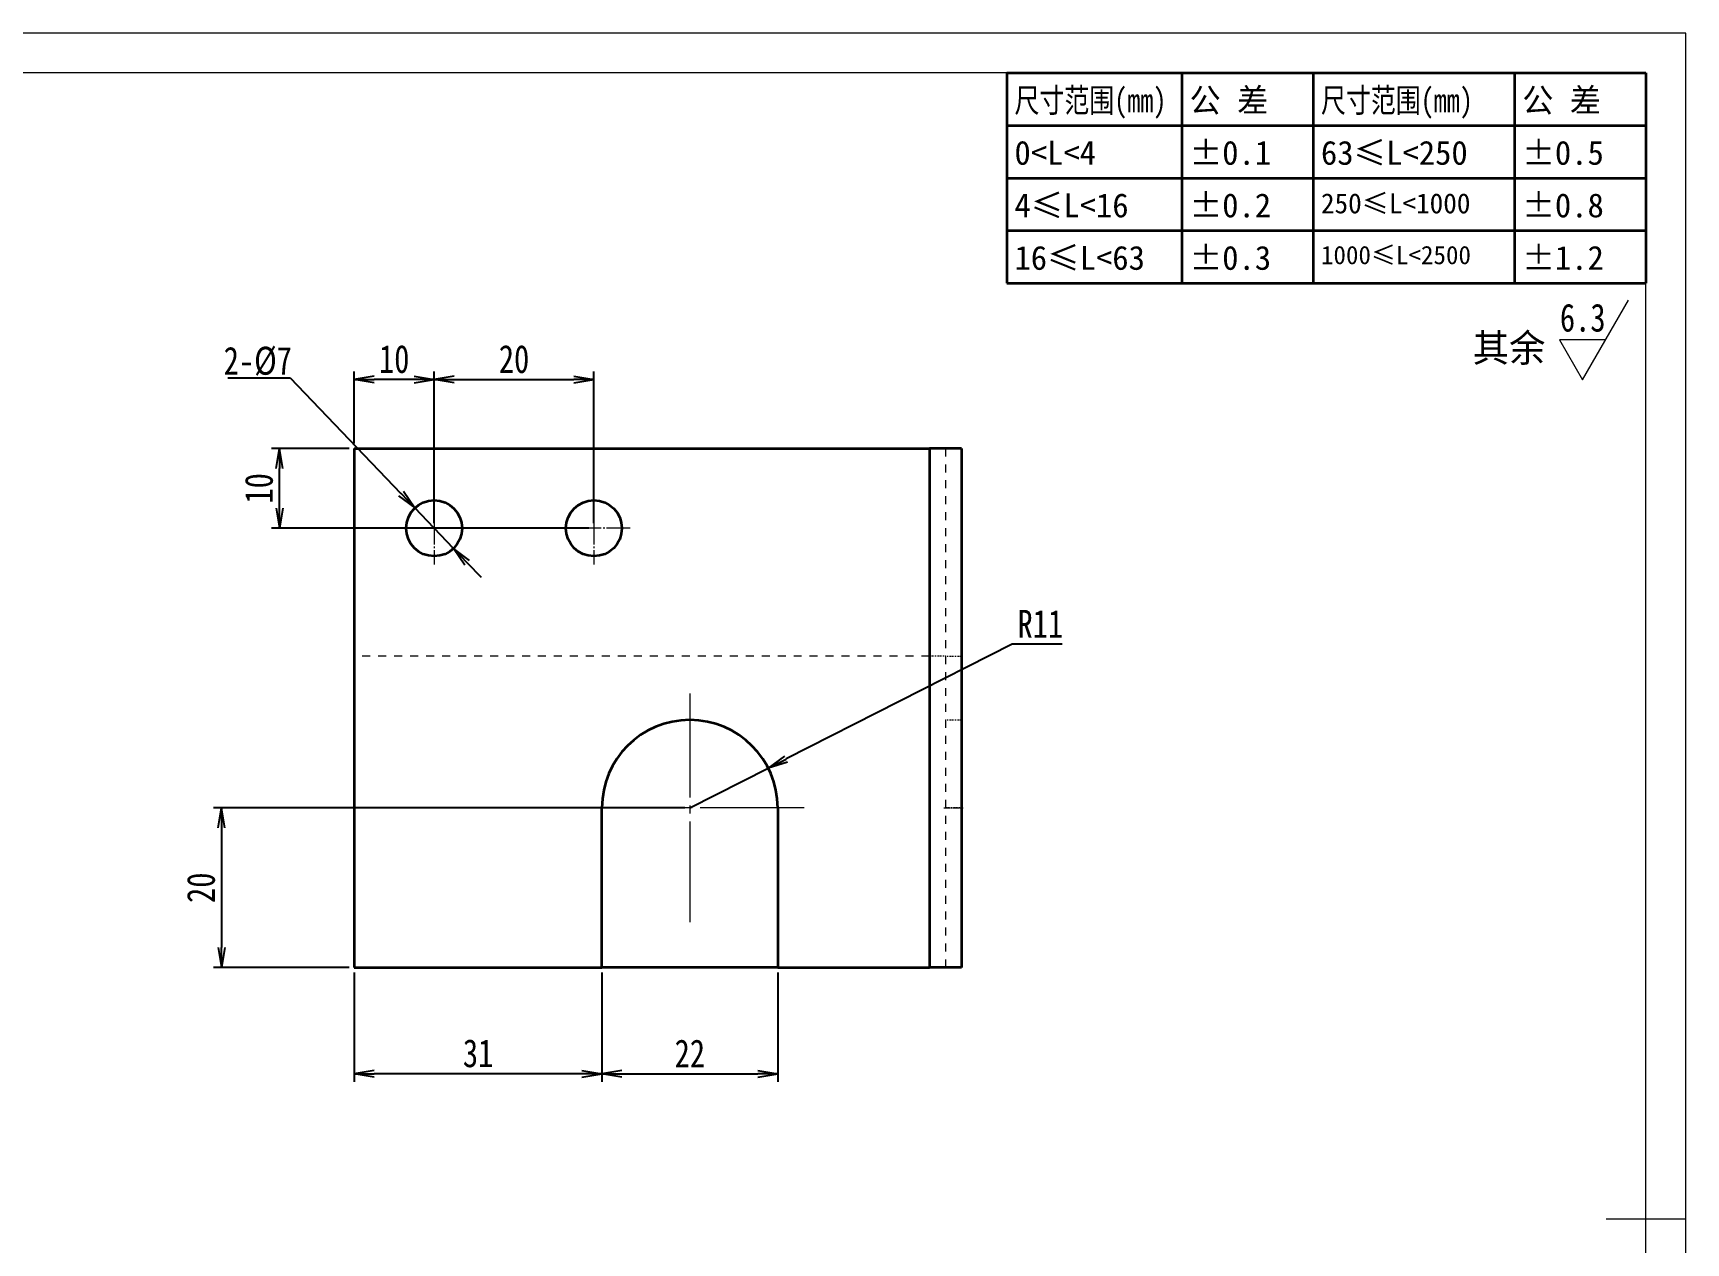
# Model space of a CAD drawing. Header units: millimetres. Extents: x -15766 to 80009, y -9701 to 15159.
# Drawn here: x -13588.2 to -13381.3, y 4812 to 4963.5 of the extents above; entities that cross this region are included whole.
import ezdxf
from ezdxf.enums import TextEntityAlignment as Align

# ---------------------------------------------------------------- set-up
doc = ezdxf.new("R2010")
doc.units = ezdxf.units.MM
doc.linetypes.add('CENTER-HOKUTO_1', pattern=[16, 13, -1, 1, -1])
doc.linetypes.add('HIDDEN-HOKUTO_1', pattern=[2, 1, -1])
doc.layers.get('DEFPOINTS').update_dxf_attribs({"lineweight": 18})
for name, color, linetype, lineweight in [('AM_7', 2, 'CENTER-HOKUTO_1', 18), ('AM_HID', 1, 'HIDDEN-HOKUTO_1', 18), ('AM_VIS', 7, 'Continuous', 18), ('CDRAFT0', 7, 'Continuous', 18), ('DIM', 253, 'Continuous', 20), ('title_frame', 7, 'Continuous', 18), ('word_dim', 9, 'Continuous', 18), ('尺寸线层', 3, 'Continuous', 18), ('粗实线层', 7, 'Continuous', 35), ('粗实线层_1', 7, 'Continuous', 15)]:
    doc.layers.add(name, color=color, linetype=linetype, lineweight=lineweight)
doc.styles.add('DIM', font='', dxfattribs={"width": 0.8})
doc.styles.get('DIM').set_extended_font_data('NSimSun')
doc.dimstyles.new('1-1$0', dxfattribs={"dimtxt": 3.5, "dimasz": 2.5, "dimexe": 1, "dimexo": 0.625, "dimgap": 0.8, "dimtad": 1, "dimdsep": 46, "dimtxsty": 'DIM', "dimblk": 'OPEN', "dimcen": 0, "dimdle": 5, "dimclrd": 256, "dimclre": 256, "dimclrt": 3, "dimazin": 3, "dimtfac": 0.5, "dimtmove": 0, "dimatfit": 3, "dimldrblk": 'OPEN', "dimfxl": 0, "dimtolj": 1, "dimarcsym": 0})
doc.dimstyles.new('1-1$3', dxfattribs={"dimtxt": 3.5, "dimasz": 2.5, "dimexe": 1, "dimexo": 0.625, "dimgap": 0.3, "dimtad": 1, "dimtih": 1, "dimtoh": 1, "dimdsep": 46, "dimtxsty": 'DIM', "dimblk": 'OPEN', "dimcen": 0, "dimdle": 5, "dimclrd": 256, "dimclre": 256, "dimclrt": 3, "dimazin": 3, "dimtfac": 0.5, "dimtmove": 0, "dimatfit": 3, "dimldrblk": 'OPEN', "dimfxl": 0, "dimtolj": 1, "dimarcsym": 0})
doc.dimstyles.new('1-1$4', dxfattribs={"dimtxt": 3.5, "dimasz": 2.5, "dimexe": 1, "dimexo": 0.625, "dimgap": 0.8, "dimtad": 1, "dimtih": 1, "dimtoh": 1, "dimzin": 12, "dimdsep": 46, "dimtxsty": 'DIM', "dimblk": 'OPEN', "dimcen": 0, "dimdle": 5, "dimclrd": 256, "dimclre": 256, "dimclrt": 3, "dimazin": 3, "dimtfac": 0.5, "dimtmove": 0, "dimatfit": 3, "dimldrblk": 'OPEN', "dimfxl": 0, "dimtolj": 1, "dimarcsym": 0})

# ---------------------------------------------------------------- blocks, each defined once
blk = doc.blocks.new('*X1435')
at = {"layer": 'CDRAFT0'}
for p, q in [((420, 297), (0, 297)), ((420, 0), (420, 297))]:
    blk.add_line(p, q, dxfattribs=at)
at = {"layer": '粗实线层_1'}
for p, q in [((415, 292), (25, 292)), ((415, 5), (415, 292)), ((420, 148.5), (410, 148.5))]:
    blk.add_line(p, q, dxfattribs=at)
blk = doc.blocks.new('自由公差_1')
at = {"layer": '粗实线层'}
for p, q in [((-80, 0), (0, 0)), ((-80, 0), (-80, -26.3)), ((-58.08, 0), (-58.08, -26.3)), ((-41.64, 0), (-41.64, -26.3)), ((-16.44, 0), (-16.44, -26.3)), ((0, 0), (0, -26.3)), ((-80, -6.58), (0, -6.58)), ((-80, -13.15), (0, -13.15)), ((-80, -19.73), (0, -19.73)), ((-80, -26.3), (0, -26.3))]:
    blk.add_line(p, q, dxfattribs=at)
at = {"layer": '尺寸线层', "linetype": 'Continuous', "attachment_point": 1, "line_spacing_factor": 0.9}
for s, insert, char_height, width in [('{\\W0.8;尺寸范围(mm)}', (-79.04, -1.92), 3, 22.6032), ('公 差', (-57.12, -1.92), 3, 22.6032), ('{\\W0.8;尺寸范围(mm)}', (-40.68, -1.92), 3, 22.6032), ('公 差', (-15.48, -1.92), 3, 22.6032), ('%%P0.1', (-57.12, -8.49), 3, 12.7119), ('63≤L<250', (-40.68, -8.49), 3, 22.6032), ('%%P0.5', (-15.48, -8.49), 3, 12.5771), ('0<L<4', (-79.04, -8.49), 3, 22.6032), ('4≤L<16', (-79.04, -15.07), 3, 22.6032), ('%%P0.2', (-57.12, -15.07), 3, 12.4769), ('250≤L<1000', (-40.68, -15.07), 2.5, 22.6032), ('%%P0.8', (-15.48, -15.07), 3, 13.0759), ('16≤L<63', (-79.04, -21.64), 3, 22.6032), ('%%P0.3', (-57.12, -21.64), 3, 12.7119), ('1000≤L<2500', (-40.68, -21.64), 2.3, 22.6032), ('%%P1.2', (-15.48, -21.64), 3, 12.8764)]:
    blk.add_mtext(s, dxfattribs=dict(at, insert=insert, char_height=char_height, width=width))
blk = doc.blocks.new('_OPEN')
at = {"color": 0, "linetype": 'ByBlock', "lineweight": -2}
for p, q in [((-1, 0.166667), (0, 0)), ((-1, -0.166667), (0, 0)), ((0, 0), (-1, 0))]:
    blk.add_line(p, q, dxfattribs=at)
blk = doc.blocks.new('*D1464')
at = {"layer": 'DEFPOINTS', "color": 0, "transparency": 16777216}
for p in [(-13547.97, 4920.14), (-13547.97, 4911.52), (-13537.97, 4901.52)]:
    blk.add_point(p, dxfattribs=at)
at = {"layer": 'word_dim', "linetype": 'Continuous', "lineweight": -2, "transparency": 16777216}
for p, q in [((-13547.97, 4912.15), (-13547.97, 4921.14)), ((-13540.47, 4920.14), (-13545.47, 4920.14)), ((-13537.97, 4902.15), (-13537.97, 4921.14))]:
    blk.add_line(p, q, dxfattribs=at)
at = {"layer": 'word_dim', "lineweight": -2, "transparency": 16777216, "xscale": 2.5, "yscale": 2.5, "zscale": 2.5, "rotation": 180}
blk.add_blockref('_OPEN', (-13547.97, 4920.14), dxfattribs=at)
at = {"layer": 'word_dim', "lineweight": -2, "transparency": 16777216, "xscale": 2.5, "yscale": 2.5, "zscale": 2.5}
blk.add_blockref('_OPEN', (-13537.97, 4920.14), dxfattribs=at)
at = {"layer": 'word_dim', "color": 3, "transparency": 16777216, "insert": (-13542.97, 4922.69), "char_height": 3.5, "attachment_point": 5, "style": 'DIM'}
blk.add_mtext('\\A1;10', dxfattribs=at)
blk = doc.blocks.new('*D1465')
at = {"layer": 'DEFPOINTS', "color": 0, "transparency": 16777216}
for p in [(-13517.97, 4920.14), (-13537.97, 4901.52), (-13517.97, 4901.52)]:
    blk.add_point(p, dxfattribs=at)
at = {"layer": 'word_dim', "linetype": 'Continuous', "lineweight": -2, "transparency": 16777216}
for p, q in [((-13537.97, 4902.15), (-13537.97, 4921.14)), ((-13535.47, 4920.14), (-13520.47, 4920.14)), ((-13517.97, 4902.15), (-13517.97, 4921.14))]:
    blk.add_line(p, q, dxfattribs=at)
at = {"layer": 'word_dim', "lineweight": -2, "transparency": 16777216, "xscale": 2.5, "yscale": 2.5, "zscale": 2.5, "rotation": 180}
blk.add_blockref('_OPEN', (-13537.97, 4920.14), dxfattribs=at)
at = {"layer": 'word_dim', "lineweight": -2, "transparency": 16777216, "xscale": 2.5, "yscale": 2.5, "zscale": 2.5}
blk.add_blockref('_OPEN', (-13517.97, 4920.14), dxfattribs=at)
at = {"layer": 'word_dim', "color": 3, "transparency": 16777216, "insert": (-13527.97, 4922.69), "char_height": 3.5, "attachment_point": 5, "style": 'DIM'}
blk.add_mtext('\\A1;20', dxfattribs=at)
blk = doc.blocks.new('*D1466')
at = {"layer": 'DEFPOINTS', "color": 0, "transparency": 16777216}
for p in [(-13557.34, 4911.52), (-13547.97, 4911.52), (-13517.97, 4901.52)]:
    blk.add_point(p, dxfattribs=at)
at = {"layer": 'word_dim', "linetype": 'Continuous', "lineweight": -2, "transparency": 16777216}
for p, q in [((-13548.6, 4911.52), (-13558.34, 4911.52)), ((-13557.34, 4904.02), (-13557.34, 4909.02)), ((-13518.6, 4901.52), (-13558.34, 4901.52))]:
    blk.add_line(p, q, dxfattribs=at)
at = {"layer": 'word_dim', "lineweight": -2, "transparency": 16777216, "xscale": 2.5, "yscale": 2.5, "zscale": 2.5}
for p, rotation in [((-13557.34, 4911.52), 90), ((-13557.34, 4901.52), 270)]:
    blk.add_blockref('_OPEN', p, dxfattribs=dict(at, rotation=rotation))
at = {"layer": 'word_dim', "color": 3, "transparency": 16777216, "insert": (-13559.89, 4906.52), "char_height": 3.5, "attachment_point": 5, "rotation": 90, "style": 'DIM'}
blk.add_mtext('\\A1;10', dxfattribs=at)
blk = doc.blocks.new('*D1467')
at = {"layer": 'DEFPOINTS', "color": 0, "transparency": 16777216}
for p in [(-13540.39, 4904.06), (-13535.56, 4898.99)]:
    blk.add_point(p, dxfattribs=at)
at = {"layer": 'word_dim', "linetype": 'Continuous', "lineweight": -2, "transparency": 16777216}
for p, q in [((-13563.8, 4920.37), (-13555.97, 4920.37)), ((-13555.97, 4920.37), (-13542.12, 4905.86)), ((-13535.56, 4898.99), (-13540.39, 4904.06)), ((-13533.83, 4897.19), (-13532.1, 4895.38))]:
    blk.add_line(p, q, dxfattribs=at)
at = {"layer": 'word_dim', "lineweight": -2, "transparency": 16777216, "xscale": 2.5, "yscale": 2.5, "zscale": 2.5}
for p, rotation in [((-13540.39, 4904.06), 313.68189163146), ((-13535.56, 4898.99), 133.68189163146)]:
    blk.add_blockref('_OPEN', p, dxfattribs=dict(at, rotation=rotation))
at = {"layer": 'word_dim', "color": 3, "transparency": 16777216, "insert": (-13560.04, 4922.42), "char_height": 3.5, "attachment_point": 5, "style": 'DIM'}
blk.add_mtext('\\A1;2-%%c7', dxfattribs=at)
blk = doc.blocks.new('*D1468')
at = {"layer": 'DEFPOINTS', "color": 0, "transparency": 16777216}
for p in [(-13505.97, 4866.52), (-13564.59, 4846.52), (-13547.97, 4846.52)]:
    blk.add_point(p, dxfattribs=at)
at = {"layer": 'word_dim', "linetype": 'Continuous', "lineweight": -2, "transparency": 16777216}
for p, q in [((-13506.6, 4866.52), (-13565.59, 4866.52)), ((-13564.59, 4864.02), (-13564.59, 4849.02)), ((-13548.6, 4846.52), (-13565.59, 4846.52))]:
    blk.add_line(p, q, dxfattribs=at)
at = {"layer": 'word_dim', "lineweight": -2, "transparency": 16777216, "xscale": 2.5, "yscale": 2.5, "zscale": 2.5}
for p, rotation in [((-13564.59, 4866.52), 90), ((-13564.59, 4846.52), 270)]:
    blk.add_blockref('_OPEN', p, dxfattribs=dict(at, rotation=rotation))
at = {"layer": 'word_dim', "color": 3, "transparency": 16777216, "insert": (-13567.14, 4856.52), "char_height": 3.5, "attachment_point": 5, "rotation": 90, "style": 'DIM'}
blk.add_mtext('\\A1;20', dxfattribs=at)
blk = doc.blocks.new('*D1469')
at = {"layer": 'DEFPOINTS', "color": 0, "transparency": 16777216}
for p in [(-13547.97, 4846.52), (-13516.97, 4846.52), (-13547.97, 4833.23)]:
    blk.add_point(p, dxfattribs=at)
at = {"layer": 'word_dim', "linetype": 'Continuous', "lineweight": -2, "transparency": 16777216}
for p, q in [((-13547.97, 4845.9), (-13547.97, 4832.23)), ((-13516.97, 4845.9), (-13516.97, 4832.23)), ((-13519.47, 4833.23), (-13545.47, 4833.23))]:
    blk.add_line(p, q, dxfattribs=at)
at = {"layer": 'word_dim', "lineweight": -2, "transparency": 16777216, "xscale": 2.5, "yscale": 2.5, "zscale": 2.5, "rotation": 180}
blk.add_blockref('_OPEN', (-13547.97, 4833.23), dxfattribs=at)
at = {"layer": 'word_dim', "lineweight": -2, "transparency": 16777216, "xscale": 2.5, "yscale": 2.5, "zscale": 2.5}
blk.add_blockref('_OPEN', (-13516.97, 4833.23), dxfattribs=at)
at = {"layer": 'word_dim', "color": 3, "transparency": 16777216, "insert": (-13532.47, 4835.78), "char_height": 3.5, "attachment_point": 5, "style": 'DIM'}
blk.add_mtext('\\A1;31', dxfattribs=at)
blk = doc.blocks.new('*D1470')
at = {"layer": 'DEFPOINTS', "color": 0, "transparency": 16777216}
for p in [(-13516.97, 4846.52), (-13494.97, 4846.52), (-13494.97, 4833.23)]:
    blk.add_point(p, dxfattribs=at)
at = {"layer": 'word_dim', "linetype": 'Continuous', "lineweight": -2, "transparency": 16777216}
for p, q in [((-13516.97, 4845.9), (-13516.97, 4832.23)), ((-13494.97, 4845.9), (-13494.97, 4832.23)), ((-13514.47, 4833.23), (-13497.47, 4833.23))]:
    blk.add_line(p, q, dxfattribs=at)
at = {"layer": 'word_dim', "lineweight": -2, "transparency": 16777216, "xscale": 2.5, "yscale": 2.5, "zscale": 2.5, "rotation": 180}
blk.add_blockref('_OPEN', (-13516.97, 4833.23), dxfattribs=at)
at = {"layer": 'word_dim', "lineweight": -2, "transparency": 16777216, "xscale": 2.5, "yscale": 2.5, "zscale": 2.5}
blk.add_blockref('_OPEN', (-13494.97, 4833.23), dxfattribs=at)
at = {"layer": 'word_dim', "color": 3, "transparency": 16777216, "insert": (-13505.97, 4835.78), "char_height": 3.5, "attachment_point": 5, "style": 'DIM'}
blk.add_mtext('\\A1;22', dxfattribs=at)
blk = doc.blocks.new('*D1471')
at = {"layer": 'DEFPOINTS', "color": 0, "transparency": 16777216}
for p in [(-13496.16, 4871.5), (-13505.97, 4866.52)]:
    blk.add_point(p, dxfattribs=at)
at = {"layer": 'word_dim', "linetype": 'Continuous', "lineweight": -2, "transparency": 16777216}
for p, q in [((-13465.62, 4887.01), (-13493.93, 4872.64)), ((-13459.38, 4887.01), (-13465.62, 4887.01)), ((-13505.97, 4866.52), (-13496.16, 4871.5))]:
    blk.add_line(p, q, dxfattribs=at)
at = {"layer": 'word_dim', "lineweight": -2, "transparency": 16777216, "xscale": 2.5, "yscale": 2.5, "zscale": 2.5, "rotation": 206.914727985758}
blk.add_blockref('_OPEN', (-13496.16, 4871.5), dxfattribs=at)
at = {"layer": 'word_dim', "color": 3, "transparency": 16777216, "insert": (-13462.1, 4889.56), "char_height": 3.5, "attachment_point": 5, "style": 'DIM'}
blk.add_mtext('\\A1;R11', dxfattribs=at)

msp = doc.modelspace()

# ---------------------------------------------------------------- linework, layer by layer
at = {"layer": 'AM_7', "ltscale": 0.227501}
for p, q in [((-13537.97267, 4906.07468), (-13537.97267, 4896.97464)), ((-13517.97267, 4906.07468), (-13517.97267, 4896.97464))]:
    msp.add_line(p, q, dxfattribs=at)
at = {"layer": 'AM_7', "ltscale": 0.22749}
for p, q in [((-13533.42287, 4901.52463), (-13542.52248, 4901.52463)), ((-13513.42287, 4901.52463), (-13522.52248, 4901.52463))]:
    msp.add_line(p, q, dxfattribs=at)
at = {"layer": 'AM_7'}
for p, q in [((-13505.97267, 4880.82468), (-13505.97267, 4852.22464)), ((-13491.67287, 4866.52463), (-13520.27248, 4866.52463))]:
    msp.add_line(p, q, dxfattribs=at)
at = {"layer": 'AM_7', "ltscale": 0.06001}
msp.add_line((-13474.17287, 4866.52463), (-13471.77248, 4866.52463), dxfattribs=at)
at = {"layer": 'AM_HID'}
for p, q in [((-13475.97267, 4911.52463), (-13475.97267, 4846.52463)), ((-13473.97267, 4911.52463), (-13473.97267, 4846.52463)), ((-13475.97267, 4885.52463), (-13547.97267, 4885.52463)), ((-13475.97267, 4885.52463), (-13475.97267, 4846.52463)), ((-13475.97267, 4885.52463), (-13475.97267, 4846.52463))]:
    msp.add_line(p, q, dxfattribs=at)
at = {"layer": 'AM_HID', "ltscale": 0.05}
for p, q in [((-13473.97267, 4885.52463), (-13475.97267, 4885.52463)), ((-13473.97267, 4885.52463), (-13471.97267, 4885.52463)), ((-13473.97267, 4877.52463), (-13471.97267, 4877.52463)), ((-13473.97267, 4877.52463), (-13471.97267, 4877.52463)), ((-13471.97267, 4866.52463), (-13473.97267, 4866.52463)), ((-13471.97267, 4866.52463), (-13473.97267, 4866.52463)), ((-13471.97267, 4866.52463), (-13473.97267, 4866.52463)), ((-13471.97267, 4866.52463), (-13473.97267, 4866.52463))]:
    msp.add_line(p, q, dxfattribs=at)
at = {"layer": 'AM_VIS', "lineweight": 35}
for p, q in [((-13547.97267, 4911.52463), (-13475.97267, 4911.52463)), ((-13547.97267, 4911.52463), (-13547.97267, 4846.52463)), ((-13475.97267, 4911.52463), (-13475.97267, 4846.52463)), ((-13471.97267, 4911.52463), (-13471.97267, 4846.52463)), ((-13516.97267, 4846.52463), (-13516.97267, 4866.52463)), ((-13494.97267, 4866.52463), (-13494.97267, 4846.52463)), ((-13547.97267, 4846.52463), (-13516.97267, 4846.52463)), ((-13494.97267, 4846.52463), (-13516.97267, 4846.52463))]:
    msp.add_line(p, q, dxfattribs=at)
at = {"layer": 'AM_VIS', "lineweight": 35, "ltscale": 0.1}
for p, q in [((-13471.97267, 4911.52463), (-13475.97267, 4911.52463)), ((-13471.97267, 4846.52463), (-13475.97267, 4846.52463))]:
    msp.add_line(p, q, dxfattribs=at)
at = {"layer": 'AM_VIS', "lineweight": 35, "ltscale": 0.475}
msp.add_line((-13494.97267, 4846.52463), (-13475.97267, 4846.52463), dxfattribs=at)
at = {"layer": 'AM_VIS', "lineweight": 35}
for centre in [(-13537.97267, 4901.52463), (-13517.97267, 4901.52463)]:
    msp.add_circle(centre, 3.5, dxfattribs=at)
msp.add_arc((-13505.97267, 4866.52463), 11, 0, 179.999995, dxfattribs=at)
at = {"layer": 'DIM'}
for p, q in [((-13394.24353, 4920.09226), (-13388.47003, 4930.09226)), ((-13391.35678, 4925.09226), (-13397.13028, 4925.09226)), ((-13397.13028, 4925.09226), (-13394.24353, 4920.09226))]:
    msp.add_line(p, q, dxfattribs=at)

# ---------------------------------------------------------------- block references
at = {"layer": 'title_frame'}
for name, p in [('*X1435', (-13801.29865, 4666.51982)), ('自由公差_1', (-13386.29865, 4958.51982))]:
    msp.add_blockref(name, p, dxfattribs=at)

# ---------------------------------------------------------------- texts
at = {"layer": 'DIM', "color": 2, "style": 'DIM', "width": 0.8}
msp.add_attdef('6.3', text='0.0', height=3.5, dxfattribs=at).set_placement((-13391.35678, 4925.09226), align=Align.BOTTOM_RIGHT)
at = {"layer": 'word_dim', "linetype": 'Continuous', "insert": (-13407.9835, 4925.85812), "char_height": 3.5, "width": 10.860604, "attachment_point": 1}
msp.add_mtext('{\\C3;其余}', dxfattribs=at)

# ---------------------------------------------------------------- dimensions: what is measured, and where the dimension line sits
at = {"layer": 'word_dim', "color": 3, "true_color": 0x00ff00}
dim = msp.add_diameter_dim_2p(p1=(-13535.55538, 4898.99348), p2=(-13540.38996, 4904.05578), dimstyle='1-1$3', override={"dimpost": '2-%%c<>'}, dxfattribs=at)
dim.commit()
dim.dimension.update_dxf_attribs({"geometry": '*D1467', "text_midpoint": (-13560.03626, 4920.37158), "dimtype": 163})
for base, p1, p2, picture, middle in [((-13547.97267, 4920.14253), (-13537.97267, 4901.52463), (-13547.97267, 4911.52463), '*D1464', (-13542.97267, 4922.69253)), ((-13517.97267, 4920.14253), (-13537.97267, 4901.52463), (-13517.97267, 4901.52463), '*D1465', (-13527.97267, 4922.69253)), ((-13547.97267, 4833.2251), (-13516.97267, 4846.52463), (-13547.97267, 4846.52463), '*D1469', (-13532.47267, 4835.7751)), ((-13494.97267, 4833.2251), (-13516.97267, 4846.52463), (-13494.97267, 4846.52463), '*D1470', (-13505.97267, 4835.7751))]:
    dim = msp.add_linear_dim(base=base, p1=p1, p2=p2, dimstyle='1-1$0', dxfattribs=at)
    dim.commit()
    dim.dimension.update_dxf_attribs({"geometry": picture, "text_midpoint": middle})
for base, p1, p2, picture, middle in [((-13557.3435, 4911.52463), (-13517.97267, 4901.52463), (-13547.97267, 4911.52463), '*D1466', (-13559.8935, 4906.52463)), ((-13564.5912, 4846.52463), (-13505.97267, 4866.52463), (-13547.97267, 4846.52463), '*D1468', (-13567.1412, 4856.52463))]:
    dim = msp.add_linear_dim(base=base, p1=p1, p2=p2, angle=90, dimstyle='1-1$0', dxfattribs=at)
    dim.commit()
    dim.dimension.update_dxf_attribs({"geometry": picture, "text_midpoint": middle})
dim = msp.add_radius_dim(center=(-13505.97267, 4866.52463), mpoint=(-13496.16418, 4871.50393), dimstyle='1-1$4', dxfattribs=at)
dim.commit()
dim.dimension.update_dxf_attribs({"geometry": '*D1471', "text_midpoint": (-13462.09949, 4887.00888), "dimtype": 164})

doc.saveas('drawing.dxf')
